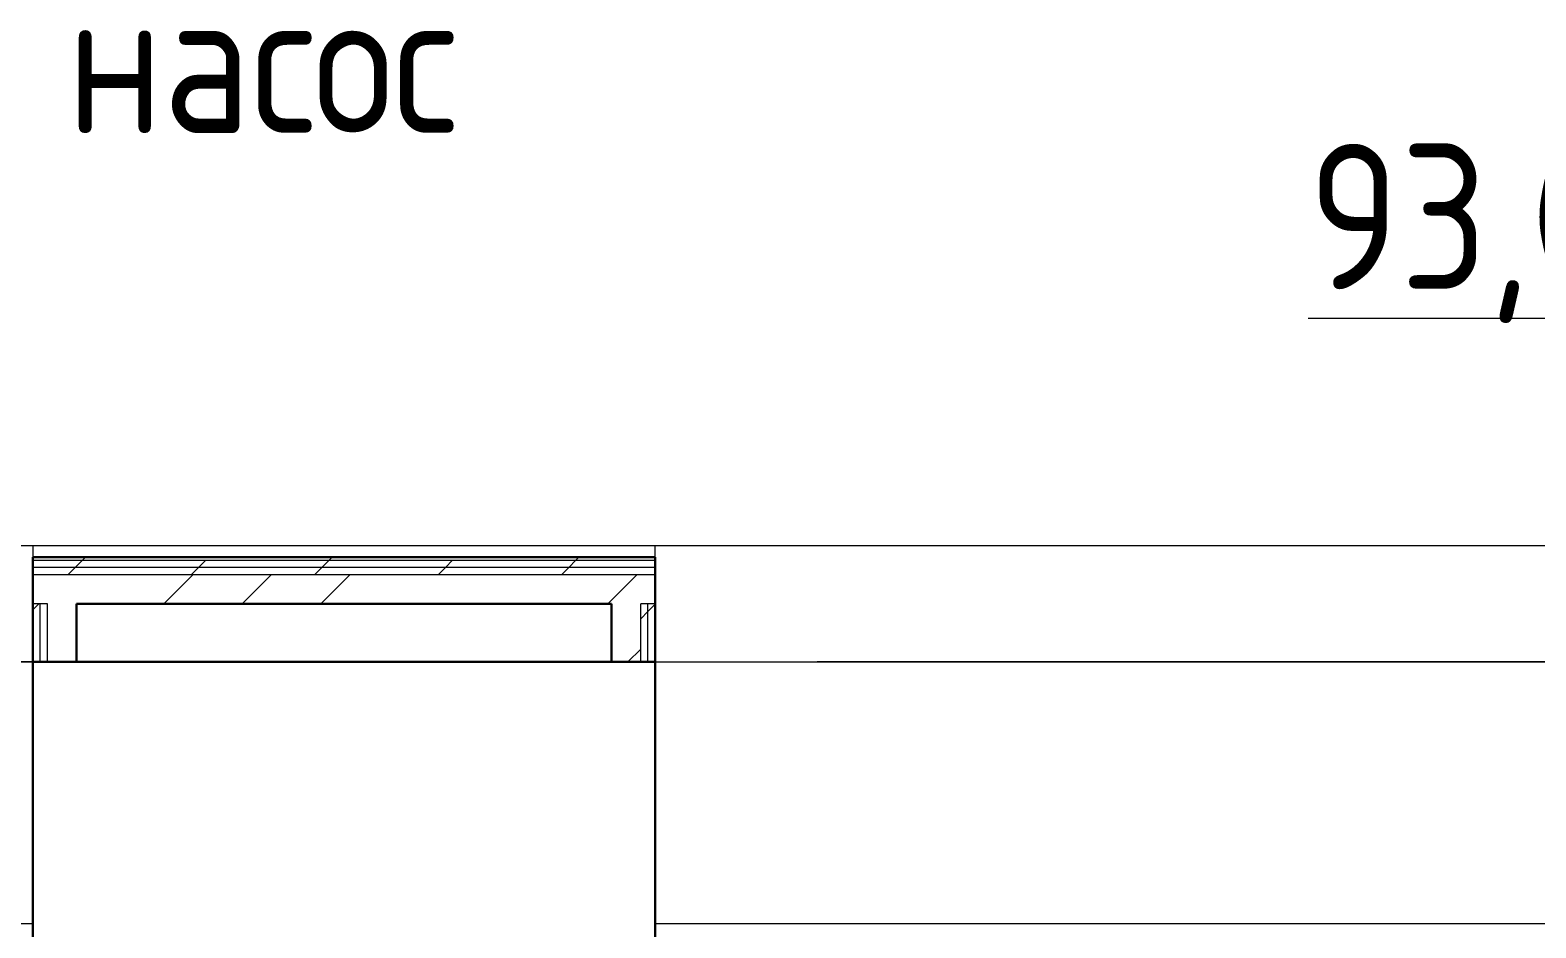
# Model space of a CAD drawing. Header units: millimetres. Extents: x -88595 to 880822, y -1054509 to -148035.
# Drawn here: x 172759 to 175347, y -247709 to -246165 of the extents above; entities that cross this region are included whole.
import ezdxf

# ---------------------------------------------------------------- set-up
doc = ezdxf.new("R2010")
doc.units = ezdxf.units.MM
doc.linetypes.add('ADSK_Линия сетки', pattern=[25, 20, -2.5, 0, -2.5])
for name, color, linetype, lineweight in [('Аннотация', 7, 'Continuous', 20), ('Марки помещений', 7, 'Continuous', 20), ('Оборудование', 7, 'Continuous', 18), ('Ограждение', 7, 'Continuous', 9), ('Оси', 7, 'Continuous', 9), ('Стены внутренние', 7, 'Continuous', 18), ('Стены наружные', 7, 'Continuous', 18), ('Стены штриховка', 7, 'Continuous', 9)]:
    doc.layers.add(name, color=color, linetype=linetype, lineweight=lineweight)
doc.styles.add('$1$GOST Common', font='GOST_Common.ttf', dxfattribs={"width": 0.9, "height": 250})
doc.styles.add('GOST Common_3', font='GOST_Common.ttf', dxfattribs={"width": 0.9, "height": 2.5})

# ---------------------------------------------------------------- blocks, each defined once
blk = doc.blocks.new('1 этаж')
at = {"layer": 'Ограждение'}
for p, q in [((206192.7, 681262.6), (212017.7, 681262.6)), ((207142.7, 681262.6), (208892.7, 681262.6)), ((208892.7, 681262.6), (208892.7, 681242.6)), ((209962.7, 681242.6), (209962.7, 681262.6)), ((209962.7, 681262.6), (211712.7, 681262.6)), ((207142.7, 681062.6), (208892.7, 681062.6)), ((209962.7, 681062.6), (211712.7, 681062.6)), ((207142.7, 680612.6), (208892.7, 680612.6)), ((209962.7, 680612.6), (211712.7, 680612.6))]:
    blk.add_line(p, q, dxfattribs=at)
at = {"layer": 'Оси', "linetype": 'ADSK_Линия сетки', "ltscale": 100}
blk.add_line((247242.7, 681062.6), (175520.4, 681062.6), dxfattribs=at)
at = {"layer": 'Стены внутренние', "lineweight": 30}
for p, q in [((208892.7, 681062.6), (208892.7, 680512.6)), ((209887.7, 681062.6), (208967.7, 681062.6)), ((209962.7, 680512.6), (209962.7, 681062.6))]:
    blk.add_line(p, q, dxfattribs=at)
at = {"layer": 'Стены наружные', "lineweight": 30}
for p, q in [((209962.7, 681242.6), (208892.7, 681242.6)), ((208892.7, 681242.6), (208892.7, 681062.6)), ((209962.7, 681062.6), (209962.7, 681242.6)), ((208967.7, 681162.6), (209887.7, 681162.6)), ((208967.7, 681062.6), (208967.7, 681162.6)), ((209887.7, 681162.6), (209887.7, 681062.6)), ((208892.7, 681062.6), (208967.7, 681062.6)), ((209887.7, 681062.6), (209962.7, 681062.6))]:
    blk.add_line(p, q, dxfattribs=at)
at = {"layer": 'Стены наружные', "linetype": 'Continuous', "lineweight": 9}
for p, q in [((208953, 681212.6), (208965.5, 681225.1)), ((208965.5, 681225.1), (208978, 681237.6)), ((208978, 681237.6), (208983, 681242.6)), ((209165.1, 681212.6), (209177.6, 681225.1)), ((209177.6, 681225.1), (209190.1, 681237.6)), ((209377.2, 681212.6), (209389.7, 681225.1)), ((209389.7, 681225.1), (209402.2, 681237.6)), ((209402.2, 681237.6), (209407.2, 681242.6)), ((209589.4, 681212.6), (209601.9, 681225.1)), ((209601.9, 681225.1), (209614.4, 681237.6)), ((209801.5, 681212.6), (209814, 681225.1)), ((209814, 681225.1), (209826.5, 681237.6)), ((209826.5, 681237.6), (209831.5, 681242.6)), ((209117.7, 681162.6), (209167.7, 681212.6)), ((209252.6, 681162.6), (209302.6, 681212.6)), ((209387.6, 681162.6), (209437.6, 681212.6)), ((209881, 681162.6), (209931, 681212.6)), ((208892.7, 681152.4), (208903, 681162.6)), ((209937.7, 681136.7), (209950.2, 681149.2)), ((209950.2, 681149.2), (209962.7, 681161.7)), ((209915.9, 681062.6), (209937.7, 681084.4))]:
    blk.add_line(p, q, dxfattribs=at)
at = {"layer": 'Стены штриховка'}
for p, q in [((208892.7, 681237.6), (209962.7, 681237.6)), ((209962.7, 681225.1), (208892.7, 681225.1)), ((209962.7, 681212.6), (208892.7, 681212.6)), ((208917.7, 681162.6), (208892.7, 681162.6)), ((208905.2, 681062.6), (208905.2, 681162.6)), ((208917.7, 681062.6), (208917.7, 681162.6)), ((209937.7, 681062.6), (209937.7, 681162.6)), ((209962.7, 681162.6), (209937.7, 681162.6)), ((209950.2, 681062.6), (209950.2, 681162.6))]:
    blk.add_line(p, q, dxfattribs=at)
at = {"layer": 'Марки помещений', "style": 'GOST Common_3', "width": 0.9}
blk.add_text('%%U93,09', height=250, dxfattribs=at).set_placement((211085.3, 681703.6))

msp = doc.modelspace()

# ---------------------------------------------------------------- block references
at = {"layer": 'Оборудование', "color": 5, "true_color": 0x0000ff}
msp.add_blockref('1 этаж', (-36129.5, -928314.5), dxfattribs=at)

# ---------------------------------------------------------------- texts
at = {"layer": 'Аннотация', "lineweight": 9, "insert": (172821.3, -246092.4), "char_height": 250, "width": 937.974, "attachment_point": 1, "style": '$1$GOST Common'}
msp.add_mtext('насос', dxfattribs=at)

doc.saveas('drawing.dxf')
